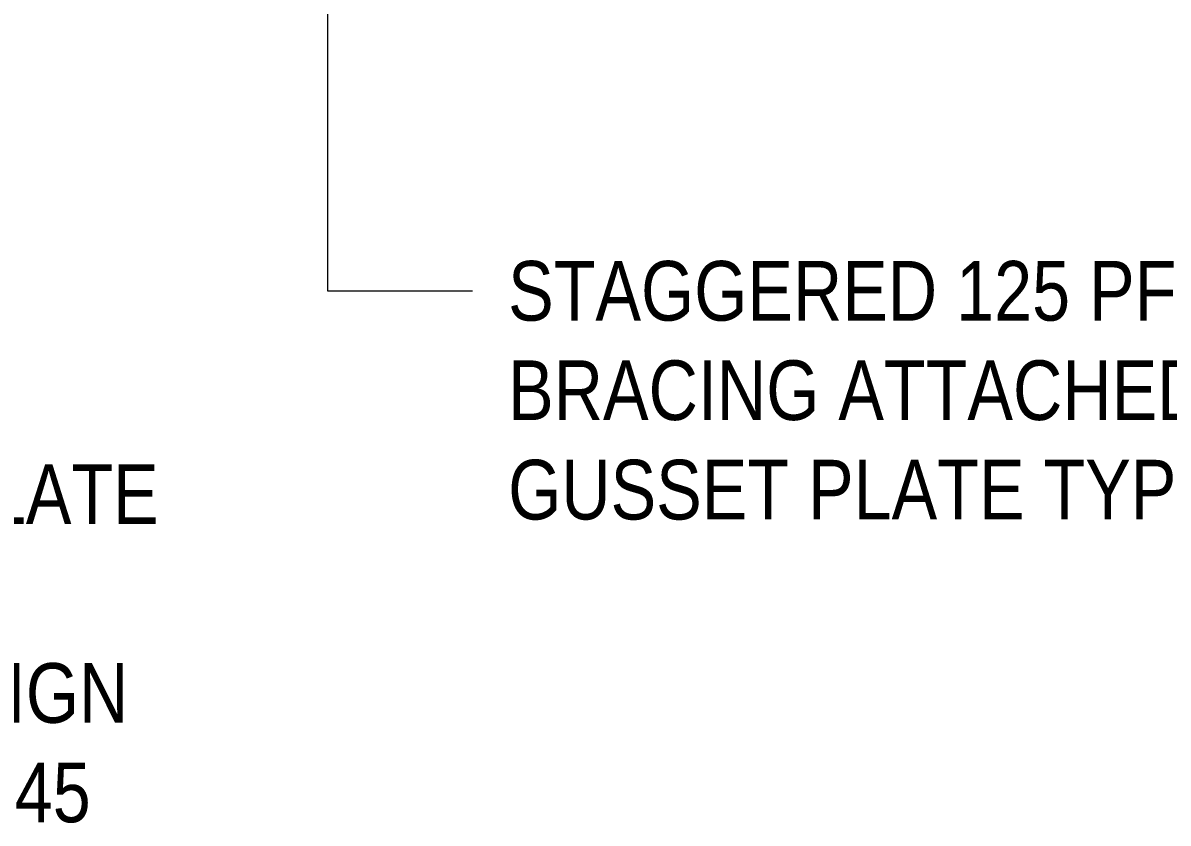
# Model space of a CAD drawing. Header units: metres. Extents: x -348 to -312, y -1188 to 3.
# Drawn here: x -330.148 to -327.748, y -1186.827 to -1185.15 of the extents above; entities that cross this region are included whole.
import ezdxf

# ---------------------------------------------------------------- set-up
doc = ezdxf.new("R2010")
doc.units = ezdxf.units.M
doc.layers.add('G-ANNO-TEXT', color=7, linetype='Continuous', lineweight=9)
doc.styles.add('Arial Narrow', font='ARIALN.TTF', dxfattribs={"height": 0.125})

msp = doc.modelspace()

# ---------------------------------------------------------------- linework, layer by layer
at = {"layer": 'G-ANNO-TEXT'}
for p, q in [((-329.5095, -1183.6601), (-329.5095, -1185.7119)), ((-329.5095, -1185.7119), (-329.2063, -1185.7119))]:
    msp.add_line(p, q, dxfattribs=at)

# ---------------------------------------------------------------- texts
at = {"layer": 'G-ANNO-TEXT', "char_height": 0.125, "attachment_point": 1, "style": 'Arial Narrow', "bg_fill": 3, "box_fill_scale": 1, "bg_fill_color": 256, "bg_fill_transparency": 0}
for s, insert in [('STAGGERED 125 PFC BRACING. ', (-329.1313, -1185.6494)), ('BRACING ATTACHED VIA WELDED ', (-329.1313, -1185.8577)), ('CONTINUOUS FOLDED STEEL PLATE ', (-332.433, -1186.0755)), ('GUSSET PLATE TYP', (-329.1313, -1186.0661)), ('FLANGE. REFER TO URBAN DESIGN ', (-332.433, -1186.4922)), ('DRAWING 8007 SHEET No. 3273045 ', (-332.433, -1186.7006))]:
    msp.add_mtext(s, dxfattribs=dict(at, insert=insert))

doc.saveas('drawing.dxf')
